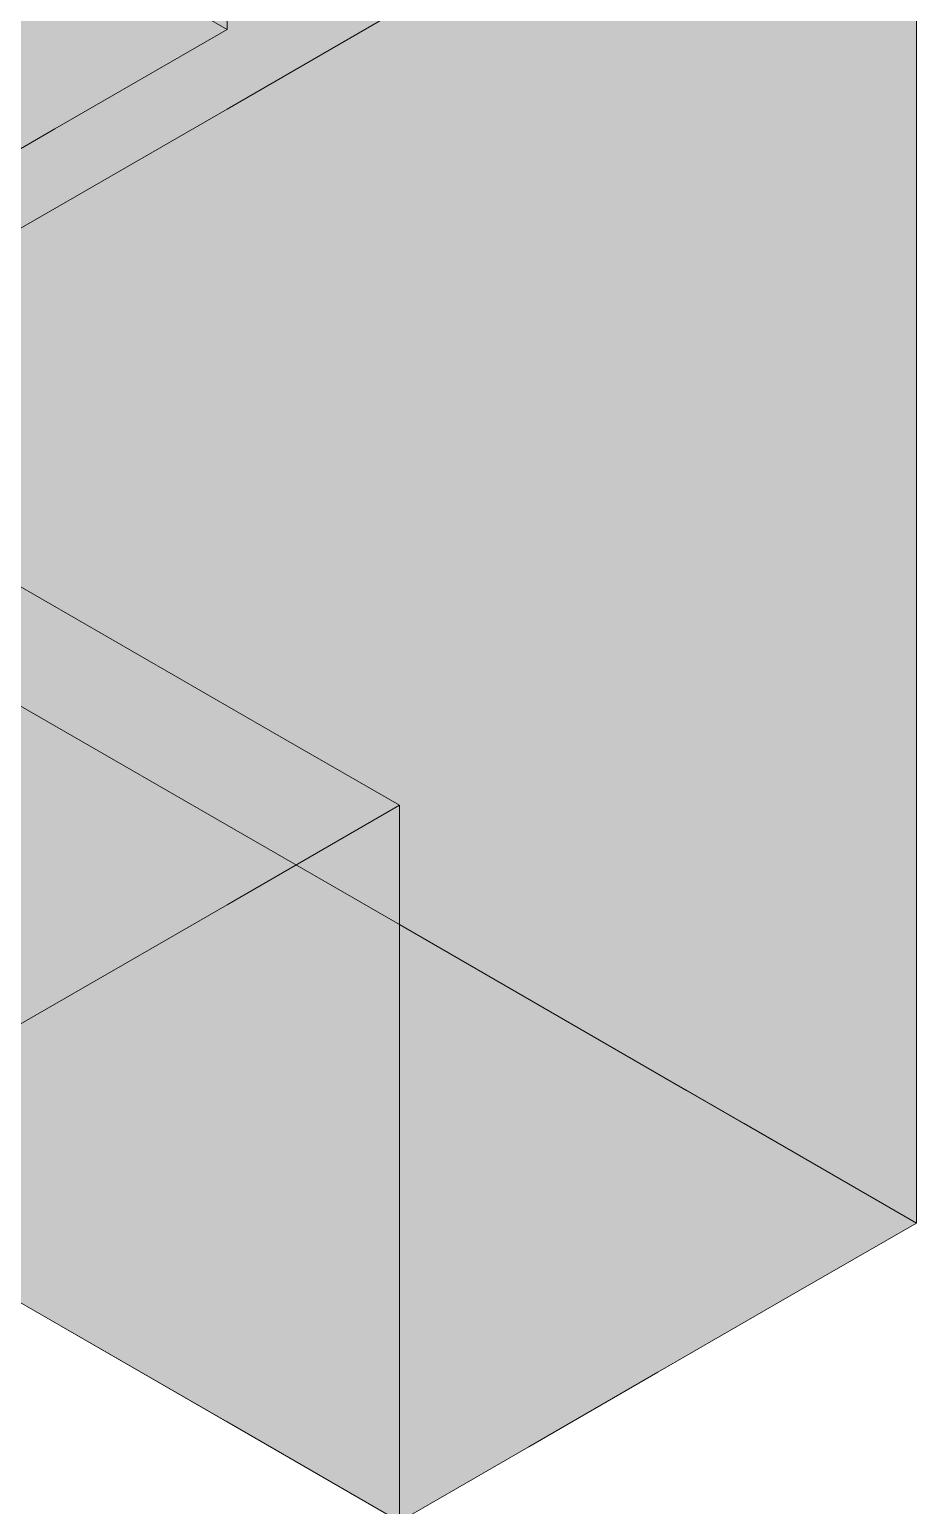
# Model space of a CAD drawing. Header units: metres. Extents: x 349122 to 349453, y 9281252 to 9281971.
# Drawn here: x 349268.8516 to 349269.0744, y 9281655.774 to 9281656.145 of the extents above; entities that cross this region are included whole.
import ezdxf

# ---------------------------------------------------------------- set-up
doc = ezdxf.new("R2010")
doc.units = ezdxf.units.M
doc.header["$LTSCALE"] = 0.25
doc.layers.add('ISO-3D', color=7, linetype='CONTINUOUS', lineweight=13)
doc.layers.add('ISO-3D-ARISTAS', color=250, linetype='CONTINUOUS', lineweight=13)

msp = doc.modelspace()

# ---------------------------------------------------------------- linework, layer by layer
at = {"layer": 'ISO-3D', "true_color": 0x9e9d98}
for points in [[(349268.90122, 9281656.145), (349268.85792, 9281656.17), (349268.90122, 9281656.185), (349268.85792, 9281656.21)], [(349268.90122, 9281656.13167), (349268.85792, 9281656.15667), (349268.90122, 9281656.17833), (349268.85792, 9281656.20333)], [(349268.98782, 9281656.12833), (349268.94452, 9281656.15333), (349268.98782, 9281656.175), (349268.94452, 9281656.2)], [(349269.07442, 9281656.145), (349269.04556, 9281656.16167), (349269.07442, 9281656.185), (349269.04556, 9281656.20167)], [(349268.85792, 9281656.11), (349268.81462, 9281656.135), (349268.85792, 9281656.15667), (349268.81462, 9281656.18167)], [(349268.94452, 9281656.10667), (349268.90122, 9281656.13167), (349268.94452, 9281656.15333), (349268.90122, 9281656.17833)], [(349269.04556, 9281656.14167), (349269.01669, 9281656.15833), (349269.04556, 9281656.16167), (349269.01669, 9281656.17833)], [(349269.01669, 9281656.11167), (349268.98782, 9281656.12833), (349269.01669, 9281656.15833), (349268.98782, 9281656.175)], [(349269.07442, 9281656.125), (349269.04556, 9281656.14167), (349269.07442, 9281656.145), (349269.04556, 9281656.16167)], [(349268.90122, 9281656.085), (349268.85792, 9281656.11), (349268.90122, 9281656.13167), (349268.85792, 9281656.15667)], [(349269.04556, 9281656.095), (349269.01669, 9281656.11167), (349269.04556, 9281656.14167), (349269.01669, 9281656.15833)], [(349268.98782, 9281656.08167), (349268.94452, 9281656.10667), (349268.98782, 9281656.12833), (349268.94452, 9281656.15333)], [(349269.07442, 9281656.07833), (349269.04556, 9281656.095), (349269.07442, 9281656.125), (349269.04556, 9281656.14167)], [(349268.85792, 9281656.06333), (349268.81462, 9281656.08833), (349268.85792, 9281656.11), (349268.81462, 9281656.135)], [(349268.94452, 9281656.06), (349268.90122, 9281656.085), (349268.94452, 9281656.10667), (349268.90122, 9281656.13167)], [(349269.01669, 9281656.065), (349268.98782, 9281656.08167), (349269.01669, 9281656.11167), (349268.98782, 9281656.12833)], [(349269.04556, 9281656.04833), (349269.01669, 9281656.065), (349269.04556, 9281656.095), (349269.01669, 9281656.11167)], [(349268.90122, 9281656.03833), (349268.85792, 9281656.06333), (349268.90122, 9281656.085), (349268.85792, 9281656.11)], [(349268.98782, 9281656.035), (349268.94452, 9281656.06), (349268.98782, 9281656.08167), (349268.94452, 9281656.10667)], [(349269.07442, 9281656.03167), (349269.04556, 9281656.04833), (349269.07442, 9281656.07833), (349269.04556, 9281656.095)], [(349268.85792, 9281656.01667), (349268.81462, 9281656.04167), (349268.85792, 9281656.06333), (349268.81462, 9281656.08833)], [(349268.94452, 9281656.01333), (349268.90122, 9281656.03833), (349268.94452, 9281656.06), (349268.90122, 9281656.085)], [(349269.01669, 9281656.01833), (349268.98782, 9281656.035), (349269.01669, 9281656.065), (349268.98782, 9281656.08167)], [(349268.90122, 9281655.99167), (349268.85792, 9281656.01667), (349268.90122, 9281656.03833), (349268.85792, 9281656.06333)], [(349269.04556, 9281656.00167), (349269.01669, 9281656.01833), (349269.04556, 9281656.04833), (349269.01669, 9281656.065)], [(349268.98782, 9281655.98833), (349268.94452, 9281656.01333), (349268.98782, 9281656.035), (349268.94452, 9281656.06)], [(349269.07442, 9281655.985), (349269.04556, 9281656.00167), (349269.07442, 9281656.03167), (349269.04556, 9281656.04833)], [(349268.85792, 9281655.97), (349268.81462, 9281655.995), (349268.85792, 9281656.01667), (349268.81462, 9281656.04167)], [(349268.94452, 9281655.96667), (349268.90122, 9281655.99167), (349268.94452, 9281656.01333), (349268.90122, 9281656.03833)], [(349269.01669, 9281655.97167), (349268.98782, 9281655.98833), (349269.01669, 9281656.01833), (349268.98782, 9281656.035)], [(349269.04556, 9281655.955), (349269.01669, 9281655.97167), (349269.04556, 9281656.00167), (349269.01669, 9281656.01833)], [(349268.90122, 9281655.945), (349268.85792, 9281655.97), (349268.90122, 9281655.99167), (349268.85792, 9281656.01667)], [(349268.98782, 9281655.94167), (349268.94452, 9281655.96667), (349268.98782, 9281655.98833), (349268.94452, 9281656.01333)], [(349268.87957, 9281655.9425), (349268.84709, 9281655.96125), (349268.87957, 9281655.9875), (349268.84709, 9281656.00625)], [(349269.07442, 9281655.93833), (349269.04556, 9281655.955), (349269.07442, 9281655.985), (349269.04556, 9281656.00167)], [(349268.94452, 9281655.92), (349268.90122, 9281655.945), (349268.94452, 9281655.96667), (349268.90122, 9281655.99167)], [(349268.91204, 9281655.92375), (349268.87957, 9281655.9425), (349268.91204, 9281655.96875), (349268.87957, 9281655.9875)], [(349269.01669, 9281655.925), (349268.98782, 9281655.94167), (349269.01669, 9281655.97167), (349268.98782, 9281655.98833)], [(349269.04556, 9281655.90833), (349269.01669, 9281655.925), (349269.04556, 9281655.955), (349269.01669, 9281655.97167)], [(349268.94452, 9281655.905), (349268.91204, 9281655.92375), (349268.94452, 9281655.95), (349268.91204, 9281655.96875)], [(349268.98782, 9281655.895), (349268.94452, 9281655.92), (349268.98782, 9281655.94167), (349268.94452, 9281655.96667)], [(349268.87957, 9281655.8975), (349268.84709, 9281655.91625), (349268.87957, 9281655.9425), (349268.84709, 9281655.96125)], [(349269.07442, 9281655.89167), (349269.04556, 9281655.90833), (349269.07442, 9281655.93833), (349269.04556, 9281655.955)], [(349268.91204, 9281655.87875), (349268.87957, 9281655.8975), (349268.91204, 9281655.92375), (349268.87957, 9281655.9425)], [(349269.01669, 9281655.87833), (349268.98782, 9281655.895), (349269.01669, 9281655.925), (349268.98782, 9281655.94167)], [(349268.94452, 9281655.86), (349268.91204, 9281655.87875), (349268.94452, 9281655.905), (349268.91204, 9281655.92375)], [(349269.04556, 9281655.86167), (349269.01669, 9281655.87833), (349269.04556, 9281655.90833), (349269.01669, 9281655.925)], [(349268.87957, 9281655.8525), (349268.84709, 9281655.87125), (349268.87957, 9281655.8975), (349268.84709, 9281655.91625)], [(349269.07442, 9281655.845), (349269.04556, 9281655.86167), (349269.07442, 9281655.89167), (349269.04556, 9281655.90833)], [(349268.91204, 9281655.83375), (349268.87957, 9281655.8525), (349268.91204, 9281655.87875), (349268.87957, 9281655.8975)], [(349268.94452, 9281655.815), (349268.91204, 9281655.83375), (349268.94452, 9281655.86), (349268.91204, 9281655.87875)], [(349268.87957, 9281655.8075), (349268.84709, 9281655.82625), (349268.87957, 9281655.8525), (349268.84709, 9281655.87125)], [(349268.91204, 9281655.78875), (349268.87957, 9281655.8075), (349268.91204, 9281655.83375), (349268.87957, 9281655.8525)], [(349268.94452, 9281655.77), (349268.91204, 9281655.78875), (349268.94452, 9281655.815), (349268.91204, 9281655.83375)]]:
    msp.add_solid(points, dxfattribs=at)
at = {"layer": 'ISO-3D', "true_color": 0x8e8d88}
for points in [[(349268.85792, 9281656.16), (349268.81462, 9281656.135), (349268.85792, 9281656.2), (349268.81462, 9281656.175)], [(349268.90122, 9281656.145), (349268.85792, 9281656.12), (349268.90122, 9281656.185), (349268.85792, 9281656.16)], [(349269.00947, 9281656.1475), (349268.977, 9281656.12875), (349269.00947, 9281656.1875), (349268.977, 9281656.16875)], [(349269.07442, 9281656.145), (349269.04195, 9281656.12625), (349269.07442, 9281656.185), (349269.04195, 9281656.16625)], [(349268.977, 9281656.12875), (349268.94452, 9281656.11), (349268.977, 9281656.16875), (349268.94452, 9281656.15)], [(349269.04195, 9281656.12625), (349269.00947, 9281656.1075), (349269.04195, 9281656.16625), (349269.00947, 9281656.1475)], [(349268.85792, 9281656.12), (349268.81462, 9281656.095), (349268.85792, 9281656.16), (349268.81462, 9281656.135)], [(349268.94452, 9281656.11), (349268.90122, 9281656.085), (349268.94452, 9281656.15), (349268.90122, 9281656.125)], [(349269.00947, 9281656.1075), (349268.977, 9281656.08875), (349269.00947, 9281656.1475), (349268.977, 9281656.12875)], [(349269.07442, 9281656.125), (349269.04195, 9281656.10625), (349269.07442, 9281656.145), (349269.04195, 9281656.12625)], [(349268.977, 9281656.08875), (349268.94452, 9281656.07), (349268.977, 9281656.12875), (349268.94452, 9281656.11)], [(349269.04195, 9281656.10625), (349269.00947, 9281656.0875), (349269.04195, 9281656.12625), (349269.00947, 9281656.1075)], [(349268.90122, 9281656.085), (349268.85792, 9281656.06), (349268.90122, 9281656.125), (349268.85792, 9281656.1)], [(349269.07442, 9281656.075), (349269.04195, 9281656.05625), (349269.07442, 9281656.125), (349269.04195, 9281656.10625)], [(349268.94452, 9281656.07), (349268.90122, 9281656.045), (349268.94452, 9281656.11), (349268.90122, 9281656.085)], [(349269.00947, 9281656.0875), (349268.977, 9281656.06875), (349269.00947, 9281656.1075), (349268.977, 9281656.08875)], [(349269.04195, 9281656.05625), (349269.00947, 9281656.0375), (349269.04195, 9281656.10625), (349269.00947, 9281656.0875)], [(349268.85792, 9281656.06), (349268.81462, 9281656.035), (349268.85792, 9281656.1), (349268.81462, 9281656.075)], [(349268.977, 9281656.06875), (349268.94452, 9281656.05), (349268.977, 9281656.08875), (349268.94452, 9281656.07)], [(349268.90122, 9281656.045), (349268.85792, 9281656.02), (349268.90122, 9281656.085), (349268.85792, 9281656.06)], [(349269.00947, 9281656.0375), (349268.977, 9281656.01875), (349269.00947, 9281656.0875), (349268.977, 9281656.06875)], [(349269.07442, 9281656.025), (349269.04195, 9281656.00625), (349269.07442, 9281656.075), (349269.04195, 9281656.05625)], [(349268.94452, 9281656.05), (349268.90122, 9281656.025), (349268.94452, 9281656.07), (349268.90122, 9281656.045)], [(349268.977, 9281656.01875), (349268.94452, 9281656), (349268.977, 9281656.06875), (349268.94452, 9281656.05)], [(349268.85792, 9281656.02), (349268.81462, 9281655.995), (349268.85792, 9281656.06), (349268.81462, 9281656.035)], [(349269.04195, 9281656.00625), (349269.00947, 9281655.9875), (349269.04195, 9281656.05625), (349269.00947, 9281656.0375)], [(349268.94452, 9281656), (349268.90122, 9281655.975), (349268.94452, 9281656.05), (349268.90122, 9281656.025)], [(349268.90122, 9281656.025), (349268.85792, 9281656), (349268.90122, 9281656.045), (349268.85792, 9281656.02)], [(349269.00947, 9281655.9875), (349268.977, 9281655.96875), (349269.00947, 9281656.0375), (349268.977, 9281656.01875)], [(349268.90122, 9281655.975), (349268.85792, 9281655.95), (349268.90122, 9281656.025), (349268.85792, 9281656)], [(349269.07442, 9281655.98), (349269.04195, 9281655.96125), (349269.07442, 9281656.025), (349269.04195, 9281656.00625)], [(349268.85792, 9281656), (349268.81462, 9281655.975), (349268.85792, 9281656.02), (349268.81462, 9281655.995)], [(349268.977, 9281655.96875), (349268.94452, 9281655.95), (349268.977, 9281656.01875), (349268.94452, 9281656)], [(349269.04195, 9281655.96125), (349269.00947, 9281655.9425), (349269.04195, 9281656.00625), (349269.00947, 9281655.9875)], [(349268.85792, 9281655.95), (349268.81462, 9281655.925), (349268.85792, 9281656), (349268.81462, 9281655.975)], [(349268.94452, 9281655.95), (349268.90122, 9281655.925), (349268.94452, 9281656), (349268.90122, 9281655.975)], [(349269.00947, 9281655.9425), (349268.977, 9281655.92375), (349269.00947, 9281655.9875), (349268.977, 9281655.96875)], [(349269.07442, 9281655.935), (349269.04195, 9281655.91625), (349269.07442, 9281655.98), (349269.04195, 9281655.96125)], [(349268.90122, 9281655.925), (349268.85792, 9281655.9), (349268.90122, 9281655.975), (349268.85792, 9281655.95)], [(349268.977, 9281655.92375), (349268.94452, 9281655.905), (349268.977, 9281655.96875), (349268.94452, 9281655.95)], [(349269.04195, 9281655.91625), (349269.00947, 9281655.8975), (349269.04195, 9281655.96125), (349269.00947, 9281655.9425)], [(349268.85792, 9281655.9), (349268.81462, 9281655.875), (349268.85792, 9281655.95), (349268.81462, 9281655.925)], [(349269.00947, 9281655.8975), (349268.977, 9281655.87875), (349269.00947, 9281655.9425), (349268.977, 9281655.92375)], [(349269.07442, 9281655.89), (349269.04195, 9281655.87125), (349269.07442, 9281655.935), (349269.04195, 9281655.91625)], [(349268.977, 9281655.87875), (349268.94452, 9281655.86), (349268.977, 9281655.92375), (349268.94452, 9281655.905)], [(349269.04195, 9281655.87125), (349269.00947, 9281655.8525), (349269.04195, 9281655.91625), (349269.00947, 9281655.8975)], [(349269.00947, 9281655.8525), (349268.977, 9281655.83375), (349269.00947, 9281655.8975), (349268.977, 9281655.87875)], [(349269.07442, 9281655.845), (349269.04195, 9281655.82625), (349269.07442, 9281655.89), (349269.04195, 9281655.87125)], [(349268.977, 9281655.83375), (349268.94452, 9281655.815), (349268.977, 9281655.87875), (349268.94452, 9281655.86)], [(349269.04195, 9281655.82625), (349269.00947, 9281655.8075), (349269.04195, 9281655.87125), (349269.00947, 9281655.8525)], [(349269.00947, 9281655.8075), (349268.977, 9281655.78875), (349269.00947, 9281655.8525), (349268.977, 9281655.83375)], [(349268.977, 9281655.78875), (349268.94452, 9281655.77), (349268.977, 9281655.83375), (349268.94452, 9281655.815)]]:
    msp.add_solid(points, dxfattribs=at)
at = {"layer": 'ISO-3D', "true_color": 0xb0aea8}
for points in [[(349268.85792, 9281656.17), (349268.81462, 9281656.145), (349268.81462, 9281656.195), (349268.77131, 9281656.17)], [(349268.91565, 9281656.16667), (349268.87235, 9281656.14167), (349268.88678, 9281656.18333), (349268.84348, 9281656.15833)], [(349268.90122, 9281656.145), (349268.85792, 9281656.12), (349268.85792, 9281656.17), (349268.81462, 9281656.145)], [(349268.94452, 9281656.15), (349268.90122, 9281656.125), (349268.91565, 9281656.16667), (349268.87235, 9281656.14167)], [(349268.87235, 9281656.14167), (349268.82905, 9281656.11667), (349268.84348, 9281656.15833), (349268.80018, 9281656.13333)], [(349268.85792, 9281656.12), (349268.81462, 9281656.095), (349268.81462, 9281656.145), (349268.77131, 9281656.12)], [(349268.90122, 9281656.125), (349268.85792, 9281656.1), (349268.87235, 9281656.14167), (349268.82905, 9281656.11667)], [(349268.85792, 9281656.1), (349268.81462, 9281656.075), (349268.82905, 9281656.11667), (349268.78575, 9281656.09167)], [(349268.87957, 9281655.9875), (349268.83627, 9281655.9625), (349268.84709, 9281656.00625), (349268.80379, 9281655.98125)], [(349268.85792, 9281655.97), (349268.82544, 9281655.95125), (349268.81462, 9281655.995), (349268.78214, 9281655.97625)], [(349268.91204, 9281655.96875), (349268.86874, 9281655.94375), (349268.87957, 9281655.9875), (349268.83627, 9281655.9625)], [(349268.90122, 9281655.945), (349268.86874, 9281655.92625), (349268.85792, 9281655.97), (349268.82544, 9281655.95125)], [(349268.94452, 9281655.95), (349268.90122, 9281655.925), (349268.91204, 9281655.96875), (349268.86874, 9281655.94375)], [(349268.86874, 9281655.94375), (349268.82544, 9281655.91875), (349268.83627, 9281655.9625), (349268.79296, 9281655.9375)], [(349268.86874, 9281655.92625), (349268.83627, 9281655.9075), (349268.82544, 9281655.95125), (349268.79296, 9281655.9325)], [(349268.94452, 9281655.92), (349268.91204, 9281655.90125), (349268.90122, 9281655.945), (349268.86874, 9281655.92625)], [(349268.90122, 9281655.925), (349268.85792, 9281655.9), (349268.86874, 9281655.94375), (349268.82544, 9281655.91875)], [(349268.91204, 9281655.90125), (349268.87957, 9281655.8825), (349268.86874, 9281655.92625), (349268.83627, 9281655.9075)], [(349268.85792, 9281655.9), (349268.81462, 9281655.875), (349268.82544, 9281655.91875), (349268.78214, 9281655.89375)], [(349268.98782, 9281655.895), (349268.95534, 9281655.87625), (349268.94452, 9281655.92), (349268.91204, 9281655.90125)], [(349268.87957, 9281655.8825), (349268.84709, 9281655.86375), (349268.83627, 9281655.9075), (349268.80379, 9281655.88875)], [(349268.95534, 9281655.87625), (349268.92287, 9281655.8575), (349268.91204, 9281655.90125), (349268.87957, 9281655.8825)], [(349269.03112, 9281655.87), (349268.99865, 9281655.85125), (349268.98782, 9281655.895), (349268.95534, 9281655.87625)], [(349268.92287, 9281655.8575), (349268.89039, 9281655.83875), (349268.87957, 9281655.8825), (349268.84709, 9281655.86375)], [(349268.99865, 9281655.85125), (349268.96617, 9281655.8325), (349268.95534, 9281655.87625), (349268.92287, 9281655.8575)], [(349269.07442, 9281655.845), (349269.04195, 9281655.82625), (349269.03112, 9281655.87), (349268.99865, 9281655.85125)], [(349268.89039, 9281655.83875), (349268.85792, 9281655.82), (349268.84709, 9281655.86375), (349268.81462, 9281655.845)], [(349268.96617, 9281655.8325), (349268.93369, 9281655.81375), (349268.92287, 9281655.8575), (349268.89039, 9281655.83875)], [(349269.04195, 9281655.82625), (349269.00947, 9281655.8075), (349268.99865, 9281655.85125), (349268.96617, 9281655.8325)], [(349268.93369, 9281655.81375), (349268.90122, 9281655.795), (349268.89039, 9281655.83875), (349268.85792, 9281655.82)], [(349269.00947, 9281655.8075), (349268.977, 9281655.78875), (349268.96617, 9281655.8325), (349268.93369, 9281655.81375)], [(349268.977, 9281655.78875), (349268.94452, 9281655.77), (349268.93369, 9281655.81375), (349268.90122, 9281655.795)]]:
    msp.add_solid(points, dxfattribs=at)
at = {"layer": 'ISO-3D-ARISTAS', "color": 250}
for p, q in [((349268.90122, 9281656.185), (349268.90122, 9281656.145)), ((349268.90122, 9281656.185), (349268.90122, 9281656.145)), ((349269.07442, 9281656.185), (349269.07442, 9281656.145)), ((349269.07442, 9281656.185), (349269.07442, 9281656.145)), ((349268.90122, 9281656.145), (349268.85792, 9281656.17)), ((349268.85792, 9281656.17), (349268.90122, 9281656.145)), ((349268.90122, 9281656.125), (349268.94452, 9281656.15)), ((349268.94452, 9281656.15), (349268.90122, 9281656.125)), ((349268.90122, 9281656.145), (349268.85792, 9281656.12)), ((349268.90122, 9281656.145), (349268.85792, 9281656.12)), ((349269.07442, 9281656.145), (349269.07442, 9281656.125)), ((349269.07442, 9281656.145), (349269.07442, 9281656.125)), ((349268.85792, 9281656.1), (349268.90122, 9281656.125)), ((349268.90122, 9281656.125), (349268.85792, 9281656.1)), ((349269.07442, 9281656.125), (349269.07442, 9281656.07833)), ((349269.07442, 9281656.125), (349269.07442, 9281656.075)), ((349268.85792, 9281656.12), (349268.81462, 9281656.095)), ((349268.85792, 9281656.12), (349268.81462, 9281656.095)), ((349268.81462, 9281656.075), (349268.85792, 9281656.1)), ((349268.85792, 9281656.1), (349268.81462, 9281656.075)), ((349269.07442, 9281656.07833), (349269.07442, 9281656.03167)), ((349269.07442, 9281656.075), (349269.07442, 9281656.025)), ((349269.07442, 9281656.03167), (349269.07442, 9281655.985)), ((349269.07442, 9281656.025), (349269.07442, 9281655.98)), ((349268.84709, 9281656.00625), (349268.87957, 9281655.9875)), ((349268.84709, 9281656.00625), (349268.87957, 9281655.9875)), ((349268.81462, 9281655.995), (349268.85792, 9281655.97)), ((349268.85792, 9281655.97), (349268.81462, 9281655.995)), ((349268.87957, 9281655.9875), (349268.91204, 9281655.96875)), ((349268.87957, 9281655.9875), (349268.91204, 9281655.96875)), ((349269.07442, 9281655.985), (349269.07442, 9281655.93833)), ((349269.07442, 9281655.98), (349269.07442, 9281655.935)), ((349268.85792, 9281655.97), (349268.90122, 9281655.945)), ((349268.90122, 9281655.945), (349268.85792, 9281655.97)), ((349268.91204, 9281655.96875), (349268.94452, 9281655.95)), ((349268.91204, 9281655.96875), (349268.94452, 9281655.95)), ((349268.94452, 9281655.95), (349268.90122, 9281655.925)), ((349268.94452, 9281655.95), (349268.90122, 9281655.925)), ((349268.94452, 9281655.905), (349268.94452, 9281655.95)), ((349268.94452, 9281655.95), (349268.94452, 9281655.905)), ((349268.90122, 9281655.945), (349268.94452, 9281655.92)), ((349268.94452, 9281655.92), (349268.90122, 9281655.945)), ((349269.07442, 9281655.93833), (349269.07442, 9281655.89167)), ((349269.07442, 9281655.935), (349269.07442, 9281655.89)), ((349268.90122, 9281655.925), (349268.85792, 9281655.9)), ((349268.90122, 9281655.925), (349268.85792, 9281655.9)), ((349268.94452, 9281655.92), (349268.98782, 9281655.895)), ((349268.98782, 9281655.895), (349268.94452, 9281655.92)), ((349268.94452, 9281655.86), (349268.94452, 9281655.905)), ((349268.94452, 9281655.905), (349268.94452, 9281655.86)), ((349268.85792, 9281655.9), (349268.81462, 9281655.875)), ((349268.85792, 9281655.9), (349268.81462, 9281655.875)), ((349269.01669, 9281655.87833), (349268.98782, 9281655.895)), ((349268.98782, 9281655.895), (349269.03112, 9281655.87)), ((349269.07442, 9281655.89167), (349269.07442, 9281655.845)), ((349269.07442, 9281655.89), (349269.07442, 9281655.845)), ((349269.04556, 9281655.86167), (349269.01669, 9281655.87833)), ((349269.03112, 9281655.87), (349269.07442, 9281655.845)), ((349268.94452, 9281655.815), (349268.94452, 9281655.86)), ((349268.94452, 9281655.86), (349268.94452, 9281655.815)), ((349269.07442, 9281655.845), (349269.04556, 9281655.86167)), ((349268.85792, 9281655.82), (349268.81462, 9281655.845)), ((349269.07442, 9281655.845), (349269.04195, 9281655.82625)), ((349269.07442, 9281655.845), (349269.04195, 9281655.82625)), ((349268.87957, 9281655.8075), (349268.84709, 9281655.82625)), ((349269.04195, 9281655.82625), (349269.00947, 9281655.8075)), ((349269.04195, 9281655.82625), (349269.00947, 9281655.8075)), ((349268.90122, 9281655.795), (349268.85792, 9281655.82)), ((349268.94452, 9281655.815), (349268.94452, 9281655.77)), ((349268.94452, 9281655.77), (349268.94452, 9281655.815)), ((349268.91204, 9281655.78875), (349268.87957, 9281655.8075)), ((349269.00947, 9281655.8075), (349268.977, 9281655.78875)), ((349269.00947, 9281655.8075), (349268.977, 9281655.78875)), ((349268.94452, 9281655.77), (349268.90122, 9281655.795)), ((349268.94452, 9281655.77), (349268.91204, 9281655.78875)), ((349268.977, 9281655.78875), (349268.94452, 9281655.77)), ((349268.977, 9281655.78875), (349268.94452, 9281655.77))]:
    msp.add_line(p, q, dxfattribs=at)

doc.saveas('drawing.dxf')
